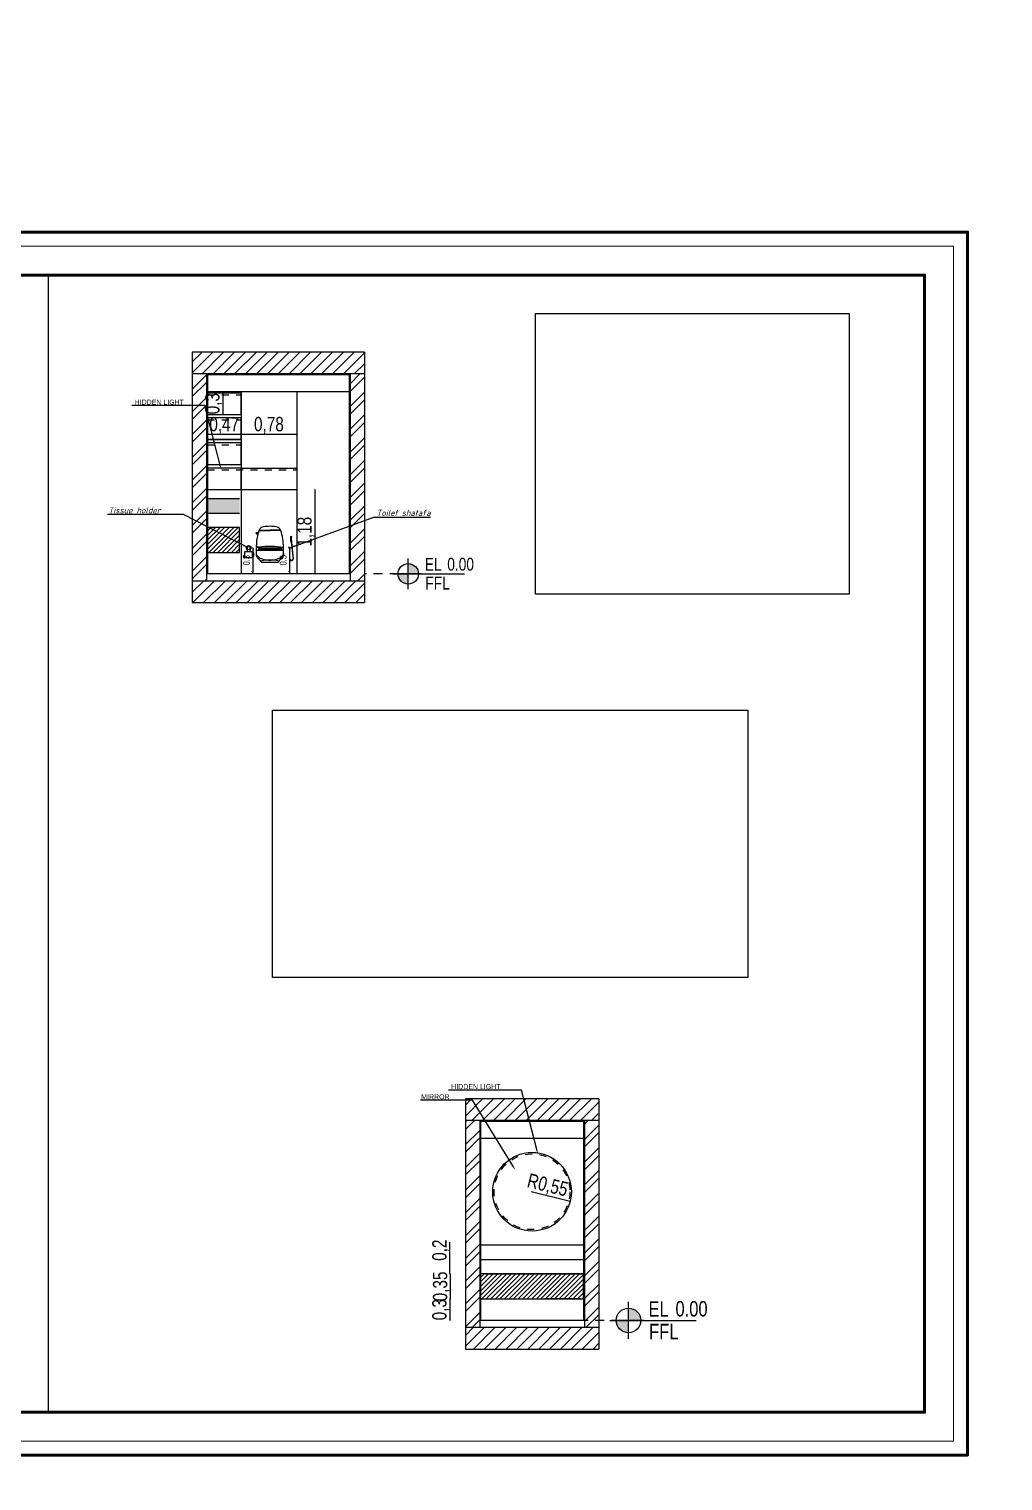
# Model space of a CAD drawing. Header units: inches. Extents: x -279 to 561, y -345 to 342.
# Drawn here: x -186 to -172.38, y -165.4 to -145.1 of the extents above; entities that cross this region are included whole.
import ezdxf
from ezdxf import colors
from ezdxf.entities.mleader import LeaderData, LeaderLine
from ezdxf.math import Vec2, Vec3

# ---------------------------------------------------------------- set-up
doc = ezdxf.new("R2010")
doc.units = ezdxf.units.IN
doc.header["$LTSCALE"] = 0.5
doc.header["$MEASUREMENT"] = 0
doc.linetypes.add('HIDDEN2', pattern=[0.1875, 0.125, -0.0625])
doc.linetypes.add('MV-X3EW$0$HIDDEN', pattern=[0.375, 0.25, -0.125])
for name, color, linetype in [('A-ANNO-LEVL-100', 7, 'Continuous'), ('CADER', 7, 'Continuous'), ('col', 36, 'Continuous'), ('detail 1', 8, 'Continuous'), ('LIGHT', 2, 'Continuous'), ('model', 250, 'Continuous'), ('MV-X3EW$0$M-HVAC-SLDF', 2, 'Continuous'), ('S-DIM', 7, 'Continuous'), ('TEXT', 3, 'Continuous'), ('WAL', 7, 'Continuous'), ('WallHatch-ALCHEMY', 7, 'Continuous'), ('WATER', 50, 'Continuous'), ('WC-DET1', 15, 'Continuous'), ('WC-OUTL', 7, 'Continuous'), ('WFRAME', 6, 'Continuous')]:
    doc.layers.add(name, color=color, linetype=linetype)
doc.layers.add('G-ANNO-HLIN', color=5, linetype='Continuous', lineweight=50)
doc.styles.add('ROM', font='AGENCYR.TTF', dxfattribs={"width": 0.8})
doc.styles.get("Standard").update_dxf_attribs({"font": 'arial.ttf'})
doc.styles.add('T25-50', font='STENCIL.shx', dxfattribs={"height": 0.125})
doc.styles.add('WMF-Arial0', font='arial.ttf', dxfattribs={"width": 0.75})
doc.styles.add('Чертежный курсив', font='isocpeui.ttf')
doc.dimstyles.new('Copy(9) of ISO-25', dxfattribs={"dimtxt": 0.2, "dimasz": 0.02, "dimexe": 0.05, "dimexo": 0.05, "dimgap": 0.02, "dimtad": 1, "dimtxsty": 'ROM', "dimblk": 'ARCHTICK', "dimcen": 0.03, "dimse1": 1, "dimse2": 1, "dimclrd": 248, "dimclrt": 248, "dimadec": 0, "dimazin": 0, "dimtfac": 1, "dimtmove": 0, "dimatfit": 3, "dimldrblk": 'DOT', "dimfxl": 1, "dimarcsym": 0})
doc.dimstyles.new('Emana', dxfattribs={"dimscale": 0, "dimtxt": 0.09375, "dimasz": 0.04, "dimexe": 0, "dimexo": 0, "dimgap": 0.04, "dimtad": 1, "dimdec": 1, "dimzin": 0, "dimdsep": 46, "dimtxsty": 'WMF-Arial0', "dimblk": 'ARCHTICK', "dimcen": 1, "dimse1": 1, "dimse2": 1, "dimclrd": 7, "dimclrt": 7, "dimadec": 0, "dimazin": 0, "dimtfac": 1, "dimtdec": 1, "dimtix": 1, "dimtmove": 2, "dimatfit": 3, "dimldrblk": 'Osama', "dimfxl": 0, "dimtolj": 1, "dimtzin": 0, "dimarcsym": 0})
doc.dimstyles.get("Standard").update_dxf_attribs({"dimtxt": 0.18, "dimasz": 0.18, "dimexe": 0.18, "dimexo": 0.0625, "dimgap": 0.09, "dimtad": 0, "dimtih": 1, "dimtoh": 1, "dimzin": 0, "dimdsep": 46, "dimtxsty": 'Standard', "dimcen": 0.09, "dimadec": 0, "dimazin": 0, "dimtfac": 1, "dimtofl": 0, "dimtmove": 0, "dimatfit": 3, "dimfxl": 1, "dimtolj": 1, "dimtzin": 0, "dimarcsym": 0})
picture_1 = doc.add_image_def('image16.jpg', size_in_pixel=(2414, 2160))
picture_2 = doc.add_image_def('image17.jpg', size_in_pixel=(3840, 2160))
pattern_1 = [(45, (-362.6117, -136.58439), (-0.159099, 0.159099), []), (45, (-362.50562, -136.58439), (-0.159099, 0.159099), [])]

# ---------------------------------------------------------------- blocks, each defined once
blk = doc.blocks.new('_ArchTick')
at = {"color": 0, "linetype": 'ByBlock', "const_width": 0.15}
blk.add_lwpolyline([(-0.5, -0.5), (0.5, 0.5)], dxfattribs=at)
blk = doc.blocks.new('*D724')
at = {"layer": 'Defpoints', "color": 0, "transparency": 16777216}
for p in [(-422.444, -165.401), (-422.447, -165.701), (-422.444, -165.701)]:
    blk.add_point(p, dxfattribs=at)
at = {"layer": 'WAL', "color": 248, "lineweight": -2, "transparency": 16777216}
blk.add_line((-422.447, -165.401), (-422.447, -165.701), dxfattribs=at)
at = {"layer": 'WAL', "color": 248, "lineweight": -2, "transparency": 16777216, "xscale": 0.02, "yscale": 0.02, "zscale": 0.02}
for p, rotation in [((-422.447, -165.401), 90), ((-422.447, -165.701), 270)]:
    blk.add_blockref('_ArchTick', p, dxfattribs=dict(at, rotation=rotation))
at = {"layer": 'WAL', "color": 248, "transparency": 16777216, "insert": (-422.574, -165.551), "char_height": 0.2, "attachment_point": 5, "rotation": 90, "style": 'ROM'}
blk.add_mtext('0,3', dxfattribs=at)
blk = doc.blocks.new('_DOT')
at = {"color": 0, "linetype": 'ByBlock'}
blk.add_line((-0.5, 0), (-1, 0), dxfattribs=at)
at = {"color": 0, "linetype": 'ByBlock', "const_width": 0.5}
blk.add_lwpolyline([(-0.25, 0, 1), (0.25, 0, 1)], format="xyb", close=True, dxfattribs=at)
blk = doc.blocks.new('*D725')
at = {"layer": 'Defpoints', "color": 0, "transparency": 16777216}
for p in [(-422.437, -165.051), (-422.299, -165.051), (-422.299, -165.401)]:
    blk.add_point(p, dxfattribs=at)
at = {"layer": 'WAL', "color": 248, "lineweight": -2, "transparency": 16777216}
blk.add_line((-422.437, -165.401), (-422.437, -165.051), dxfattribs=at)
at = {"layer": 'WAL', "color": 248, "lineweight": -2, "transparency": 16777216, "xscale": 0.02, "yscale": 0.02, "zscale": 0.02}
for p, rotation in [((-422.437, -165.051), 90), ((-422.437, -165.401), 270)]:
    blk.add_blockref('_ArchTick', p, dxfattribs=dict(at, rotation=rotation))
at = {"layer": 'WAL', "color": 248, "transparency": 16777216, "insert": (-422.564, -165.226), "char_height": 0.2, "attachment_point": 5, "rotation": 90, "style": 'ROM'}
blk.add_mtext('0,35', dxfattribs=at)
blk = doc.blocks.new('*D726')
at = {"layer": 'Defpoints', "color": 0, "transparency": 16777216}
for p in [(-422.447, -164.851), (-421.794, -164.851), (-421.794, -165.051)]:
    blk.add_point(p, dxfattribs=at)
at = {"layer": 'WAL', "color": 248, "lineweight": -2, "transparency": 16777216}
for p, q in [((-422.447, -164.851), (-422.447, -164.606)), ((-422.447, -165.051), (-422.447, -164.851))]:
    blk.add_line(p, q, dxfattribs=at)
at = {"layer": 'WAL', "color": 248, "lineweight": -2, "transparency": 16777216, "xscale": 0.02, "yscale": 0.02, "zscale": 0.02}
for p, rotation in [((-422.447, -164.851), 90), ((-422.447, -165.051), 270)]:
    blk.add_blockref('_ArchTick', p, dxfattribs=dict(at, rotation=rotation))
at = {"layer": 'WAL', "color": 248, "transparency": 16777216, "insert": (-422.574, -164.719), "char_height": 0.2, "attachment_point": 5, "rotation": 90, "style": 'ROM'}
blk.add_mtext('0,2', dxfattribs=at)
blk = doc.blocks.new('*D727')
at = {"layer": 'Defpoints', "color": 0, "transparency": 16777216}
for p in [(-421.297, -163.902), (-420.762, -164.032)]:
    blk.add_point(p, dxfattribs=at)
at = {"layer": 'WAL', "color": 248, "lineweight": -2, "transparency": 16777216}
blk.add_line((-421.307, -163.899), (-420.762, -164.032), dxfattribs=at)
at = {"layer": 'WAL', "color": 248, "lineweight": -2, "transparency": 16777216, "xscale": 0.02, "yscale": 0.02, "zscale": 0.02, "rotation": 346.3219589860902}
blk.add_blockref('_ArchTick', (-420.762, -164.032), dxfattribs=at)
at = {"layer": 'WAL', "color": 248, "transparency": 16777216, "insert": (-421.082, -163.823), "char_height": 0.2, "attachment_point": 5, "rotation": 346.322, "style": 'ROM'}
blk.add_mtext('R0,55', dxfattribs=at)
blk = doc.blocks.new('*U473')
h = blk.add_hatch(color=256)
h.dxf.hatch_style = 1
h.paths.add_polyline_path([(0, 50), (0, 0), (50, 0, 0.414214)])
h.paths.add_polyline_path([(0, 0), (-50, 0, 0.414214), (0, -50)])
for p, q in [((0, -75), (0, 75)), ((-75, 0), (63.1, 0)), ((63.1, 0), (-50, 0)), ((0, 0), (274.6, 0))]:
    blk.add_line(p, q)
blk.add_circle((0, 0), 50)
at = {"style": 'T25-50', "width": 0.8}
for s, p in [('EL', (81.1, 15.3)), ('FFL', (83.5, -76.3))]:
    blk.add_text(s, height=62.5, dxfattribs=at).set_placement(p)
blk.add_attdef('LEVEL', (190.3, 15.9), '', height=62.5, dxfattribs=at)
blk = doc.blocks.new('*D729')
at = {"layer": 'Defpoints', "color": 0, "transparency": 16777216}
for p in [(-415.398, -163.679), (-415.398, -163.753), (-414.928, -163.679)]:
    blk.add_point(p, dxfattribs=at)
at = {"layer": 'WAL', "color": 248, "lineweight": -2, "transparency": 16777216}
blk.add_line((-414.928, -163.753), (-415.398, -163.753), dxfattribs=at)
at = {"layer": 'WAL', "color": 248, "lineweight": -2, "transparency": 16777216, "xscale": 0.02, "yscale": 0.02, "zscale": 0.02, "rotation": 180}
blk.add_blockref('_ArchTick', (-415.398, -163.753), dxfattribs=at)
at = {"layer": 'WAL', "color": 248, "lineweight": -2, "transparency": 16777216, "xscale": 0.02, "yscale": 0.02, "zscale": 0.02}
blk.add_blockref('_ArchTick', (-414.928, -163.753), dxfattribs=at)
at = {"layer": 'WAL', "color": 248, "transparency": 16777216, "insert": (-415.163, -163.626), "char_height": 0.2, "attachment_point": 5, "style": 'ROM'}
blk.add_mtext('0,47', dxfattribs=at)
blk = doc.blocks.new('*D730')
at = {"layer": 'Defpoints', "color": 0, "transparency": 16777216}
for p in [(-415.119, -163.171), (-415.184, -163.471), (-415.119, -163.471)]:
    blk.add_point(p, dxfattribs=at)
at = {"layer": 'WAL', "color": 248, "lineweight": -2, "transparency": 16777216}
blk.add_line((-415.184, -163.171), (-415.184, -163.471), dxfattribs=at)
at = {"layer": 'WAL', "color": 248, "lineweight": -2, "transparency": 16777216, "xscale": 0.02, "yscale": 0.02, "zscale": 0.02}
for p, rotation in [((-415.184, -163.171), 90), ((-415.184, -163.471), 270)]:
    blk.add_blockref('_ArchTick', p, dxfattribs=dict(at, rotation=rotation))
at = {"layer": 'WAL', "color": 248, "transparency": 16777216, "insert": (-415.311, -163.321), "char_height": 0.2, "attachment_point": 5, "rotation": 90, "style": 'ROM'}
blk.add_mtext('0,3', dxfattribs=at)
blk = doc.blocks.new('969669699696')
at = {"color": 7, "linetype": 'Continuous', "lineweight": -3}
for p, q in [((-1445450, 40030), (-1445450, 40096)), ((-1445450, 40046), (-1445450, 40030)), ((-1445450, 40030), (-1445450, 40020)), ((-1445450, 40030), (-1445440, 40030)), ((-1445450, 40020), (-1445440, 40020)), ((-1445446, 40020), (-1445420, 39787)), ((-1445444, 40020), (-1445418, 39787)), ((-1445440, 40030), (-1445440, 40096)), ((-1445440, 40046), (-1445440, 40030)), ((-1445440, 40030), (-1445440, 40020)), ((-1445471, 39928), (-1445471, 39787)), ((-1445469, 39928), (-1445469, 39787))]:
    blk.add_line(p, q, dxfattribs=at)
for centre, radius in [((-1445445, 40096), 5), ((-1445470, 39938), 9.31), ((-1445470, 39938), 3.8)]:
    blk.add_circle(centre, radius, dxfattribs=at)
for centre, radius, start, end in [((-1445445, 40038), 9.31, 122.4967, 237.5033), ((-1445445, 40038), 9.31, 122.4967, 237.5033), ((-1445445, 40038), 9.31, 302.4967, 57.5033), ((-1445445, 40038), 9.31, 302.4967, 57.5033), ((-1445445, 39787), 26.5, 180, 0), ((-1445445, 39787), 24.5, 180, 0)]:
    blk.add_arc(centre, radius, start, end, dxfattribs=at)
blk = doc.blocks.new('*D732')
at = {"color": 7, "lineweight": -2, "transparency": 16777216}
blk.add_line((-414.251, -165.338), (-414.251, -165.681), dxfattribs=at)
at = {"layer": 'Defpoints', "color": 0, "linetype": 'Continuous', "transparency": 16777216}
for p in [(-414.251, -165.338), (-414.251, -165.681), (-414.158, -165.681)]:
    blk.add_point(p, dxfattribs=at)
at = {"color": 7, "linetype": 'Continuous', "lineweight": -2, "transparency": 16777216, "xscale": 0.04, "yscale": 0.04, "zscale": 0.04}
for p, rotation in [((-414.251, -165.338), 90), ((-414.251, -165.681), 270)]:
    blk.add_blockref('_ArchTick', p, dxfattribs=dict(at, rotation=rotation))
at = {"color": 7, "linetype": 'Continuous', "lineweight": -3, "transparency": 16777216, "insert": (-414.339, -165.51), "char_height": 0.0938, "attachment_point": 5, "rotation": 90, "style": 'WMF-Arial0'}
blk.add_mtext('\\A1;0.3', dxfattribs=at)
blk = doc.blocks.new('Osama')
at = {"color": 1}
for p, q in [((0, 25.09), (0, 7.46)), ((0, -7.46), (0, -25.09))]:
    blk.add_line(p, q, dxfattribs=at)
at = {"color": 3}
for p, q in [((-7.46, 0), (-13.43, 0)), ((13.43, 0), (7.46, 0))]:
    blk.add_line(p, q, dxfattribs=at)
at = {"color": 3, "const_width": 4.44}
blk.add_lwpolyline([(-2.22, 0, 1), (2.22, 0, 1)], format="xyb", close=True, dxfattribs=at)
at = {"color": 8}
blk.add_circle((0, 0), 7.46, dxfattribs=at)
blk = doc.blocks.new('858585858585858585858585')
at = {"layer": 'detail 1', "color": 7}
for points in [[(-148.714, -4382.505), (-148.714, -4382.511, 0.414214)], [(-148.714, -4382.571), (-148.714, -4382.577, 0.414214)], [(-148.642, -4382.498), (-148.686, -4382.498, 0.414214)], [(-148.609, -4382.577), (-148.609, -4382.571, 0.414214)]]:
    blk.add_lwpolyline(points, format="xyb", dxfattribs=at)
blk.add_circle((-148.664, -4382.449), 0.0226, dxfattribs=at)
for centre, radius, start, end in [((-148.664, -4382.449), 0.0295, 308.7008, 231.2992), ((-148.936, -4382.456), 0.253, 355.7289, 358.7196), ((-148.392, -4382.456), 0.253, 181.2804, 184.2711)]:
    blk.add_arc(centre, radius, start, end, dxfattribs=at)
at = {"layer": 'model', "color": 7}
for p, q in [((-148.73, -4382.516), (-148.73, -4382.566)), ((-148.724, -4382.566), (-148.724, -4382.516)), ((-148.72, -4382.505), (-148.714, -4382.505)), ((-148.72, -4382.511), (-148.714, -4382.511)), ((-148.714, -4382.571), (-148.72, -4382.571)), ((-148.72, -4382.577), (-148.714, -4382.577)), ((-148.609, -4382.571), (-148.604, -4382.571)), ((-148.603, -4382.577), (-148.609, -4382.577)), ((-148.599, -4382.566), (-148.599, -4382.56)), ((-148.593, -4382.566), (-148.593, -4382.56))]:
    blk.add_line(p, q, dxfattribs=at)
for points in [[(-148.686, -4382.498), (-148.709, -4382.498, 0.414214), (-148.714, -4382.503), (-148.714, -4382.505, 0.414214)], [(-148.714, -4382.511), (-148.714, -4382.571, 0.414214)], [(-148.714, -4382.577), (-148.714, -4382.582, 0.414214), (-148.709, -4382.586)], [(-148.709, -4382.586), (-148.614, -4382.586, 0.414214), (-148.609, -4382.582), (-148.609, -4382.577, 0.414214)], [(-148.609, -4382.571), (-148.609, -4382.503, 0.414214), (-148.614, -4382.498), (-148.642, -4382.498, 0.414214)]]:
    blk.add_lwpolyline(points, format="xyb", dxfattribs=at)
for centre, radius, start, end in [((-148.664, -4382.449), 0.0325, 305.9598, 234.0402), ((-148.72, -4382.516), 0.0104, 90, 180), ((-148.72, -4382.566), 0.0104, 180, 270), ((-148.72, -4382.516), 0.00438, 90, 180), ((-148.72, -4382.566), 0.00438, 180, 270), ((-148.936, -4382.456), 0.253, 350.4603, 355.7289), ((-148.392, -4382.456), 0.253, 184.2711, 189.5397), ((-148.604, -4382.566), 0.00438, 270, 0), ((-148.604, -4382.566), 0.0104, 270, 0), ((-148.596, -4382.56), 0.00303, 0, 180)]:
    blk.add_arc(centre, radius, start, end, dxfattribs=at)
blk = doc.blocks.new('*D731')
at = {"color": 7, "lineweight": -2, "transparency": 16777216}
blk.add_line((-414.765, -165.338), (-414.765, -165.681), dxfattribs=at)
at = {"layer": 'Defpoints', "color": 0, "linetype": 'Continuous', "transparency": 16777216}
for p in [(-414.765, -165.338), (-414.765, -165.681), (-414.765, -165.681)]:
    blk.add_point(p, dxfattribs=at)
at = {"color": 7, "linetype": 'Continuous', "lineweight": -2, "transparency": 16777216, "xscale": 0.04, "yscale": 0.04, "zscale": 0.04}
for p, rotation in [((-414.765, -165.338), 90), ((-414.765, -165.681), 270)]:
    blk.add_blockref('_ArchTick', p, dxfattribs=dict(at, rotation=rotation))
at = {"color": 7, "linetype": 'Continuous', "lineweight": -3, "transparency": 16777216, "insert": (-414.853, -165.51), "char_height": 0.0938, "attachment_point": 5, "rotation": 90, "style": 'WMF-Arial0'}
blk.add_mtext('\\A1;0.3', dxfattribs=at)
blk = doc.blocks.new('efrfr')
blk.add_line((-302.931, -193.23), (-302.692, -193.23))
at = {"layer": 'WC-DET1', "color": 7}
for p, q in [((-302.985, -192.83), (-302.975, -192.825)), ((-302.953, -192.782), (-302.812, -192.782)), ((-302.67, -192.782), (-302.812, -192.782)), ((-302.967, -193.038), (-302.977, -193.055)), ((-302.977, -193.055), (-302.646, -193.055)), ((-302.959, -193.019), (-302.975, -193.019)), ((-302.965, -193.024), (-302.975, -193.024)), ((-302.968, -193.027), (-302.963, -193.023)), ((-302.664, -193.019), (-302.648, -193.019)), ((-302.655, -193.027), (-302.66, -193.023)), ((-302.658, -193.024), (-302.648, -193.024)), ((-302.656, -193.038), (-302.646, -193.055))]:
    blk.add_line(p, q, dxfattribs=at)
at = {"layer": 'WC-DET1', "color": 8}
for p, q in [((-302.956, -192.786), (-302.812, -192.786)), ((-302.667, -192.786), (-302.812, -192.786)), ((-302.972, -193.019), (-302.972, -193.024)), ((-302.97, -193.019), (-302.97, -193.024)), ((-302.95, -193.055), (-302.95, -193.06)), ((-302.924, -193.031), (-302.924, -193.033)), ((-302.91, -193.032), (-302.91, -193.033)), ((-302.91, -193.055), (-302.91, -193.06)), ((-302.886, -193.033), (-302.886, -193.041)), ((-302.737, -193.033), (-302.737, -193.041)), ((-302.713, -193.032), (-302.713, -193.033)), ((-302.713, -193.055), (-302.713, -193.06)), ((-302.699, -193.031), (-302.699, -193.033)), ((-302.673, -193.055), (-302.673, -193.06)), ((-302.653, -193.019), (-302.653, -193.024)), ((-302.651, -193.019), (-302.651, -193.024)), ((-303.004, -193.06), (-302.619, -193.06))]:
    blk.add_line(p, q, dxfattribs=at)
at = {"layer": 'WC-DET1', "color": 7}
for points in [[(-303.004, -193.105, 0.17769), (-302.993, -193.136, 0.103637), (-302.948, -193.171, 0.063763), (-302.89, -193.191, 0.049941), (-302.812, -193.199, 0.049941)], [(-302.812, -193.199, 0.049941), (-302.733, -193.191, 0.063763), (-302.675, -193.171, 0.103637), (-302.63, -193.136, 0.17769), (-302.619, -193.105, 0.17769)]]:
    blk.add_lwpolyline(points, format="xyb", dxfattribs=at)
for centre, radius, start, end in [((-302.298, -193.017), 0.704, 163.2461, 165.3546), ((-302.812, -191.361), 1.674, 264.6345, 275.3655), ((-302.965, -193.039), 0.00269, 84.7536, 152.2445), ((-302.812, -191.369), 1.674, 264.7536, 275.2464), ((-302.951, -193.035), 0.0179, 96.3894, 135), ((-302.812, -194.279), 1.27, 83.6106, 96.3894), ((-302.672, -193.035), 0.0179, 45, 83.6106), ((-302.658, -193.039), 0.00269, 27.7555, 95.2464)]:
    blk.add_arc(centre, radius, start, end, dxfattribs=at)
at = {"layer": 'WC-DET1', "color": 8}
for centre, radius, start, end in [((-302.812, -192.043), 0.987, 261.4414, 278.5586), ((-302.917, -193.033), 0.00673, 180, 0), ((-302.706, -193.033), 0.00673, 180, 0), ((-302.812, -193.752), 0.553, 76.8794, 103.1206)]:
    blk.add_arc(centre, radius, start, end, dxfattribs=at)
at = {"layer": 'WC-OUTL'}
for p, q in [((-302.998, -192.814), (-302.972, -192.814)), ((-302.998, -192.83), (-302.985, -192.83)), ((-302.985, -192.83), (-302.985, -192.837)), ((-302.984, -192.839), (-302.979, -192.839)), ((-302.961, -192.786), (-302.956, -192.786)), ((-302.958, -192.782), (-302.953, -192.782)), ((-302.955, -192.783), (-302.955, -192.784)), ((-302.665, -192.782), (-302.67, -192.782)), ((-302.668, -192.783), (-302.668, -192.784)), ((-302.662, -192.786), (-302.667, -192.786)), ((-302.975, -193.019), (-302.998, -193.019)), ((-302.975, -193.024), (-302.995, -193.024)), ((-302.975, -193.019), (-302.975, -193.024)), ((-302.648, -193.019), (-302.625, -193.019)), ((-302.648, -193.019), (-302.648, -193.024)), ((-302.648, -193.024), (-302.628, -193.024))]:
    blk.add_line(p, q, dxfattribs=at)
for points in [[(-303.003, -193.031, 0.015522), (-303.004, -193.105)], [(-302.619, -193.105, 0.015522), (-302.62, -193.031, 0.05503)], [(-303.004, -193.105, 0.132298), (-302.991, -193.155, 0.106676), (-302.948, -193.202, 0.003102), (-302.946, -193.203)], [(-302.619, -193.105, -0.132298), (-302.632, -193.155, -0.106676), (-302.675, -193.202, -0.003102), (-302.677, -193.203)]]:
    blk.add_lwpolyline(points, format="xyb", dxfattribs=at)
for centre, radius, start, end in [((-302.998, -192.822), 0.00798, 90, 270), ((-302.298, -193.017), 0.704, 165.3546, 179.9039), ((-302.984, -192.837), 0.00179, 180, 270), ((-302.298, -193.017), 0.704, 160.9632, 163.2461), ((-302.961, -192.788), 0.00179, 90, 160.9632), ((-302.89, -192.809), 0.0763, 97.0231, 157.0495), ((-302.958, -192.78), 0.00179, 157.0495, 270), ((-302.956, -192.784), 0.00179, 270, 0), ((-302.953, -192.783), 0.00179, 90, 180), ((-302.812, -193.445), 0.718, 90, 97.0231), ((-302.812, -193.445), 0.718, 82.9769, 90), ((-302.733, -192.809), 0.0763, 22.9505, 82.9769), ((-302.67, -192.783), 0.00179, 0, 90), ((-302.667, -192.784), 0.00179, 180, 270), ((-302.665, -192.78), 0.00179, 270, 22.9505), ((-302.662, -192.788), 0.00179, 19.0368, 90), ((-303.325, -193.017), 0.704, 0.0961, 19.0368), ((-302.995, -193.031), 0.00718, 90, 176.7795), ((-302.998, -193.016), 0.00359, 179.9039, 270), ((-302.628, -193.031), 0.00718, 3.2205, 90), ((-302.625, -193.016), 0.00359, 270, 0.0961), ((-302.975, -193.237), 0.0449, 10.1527, 49.8601), ((-302.648, -193.237), 0.0449, 130.1399, 169.8473)]:
    blk.add_arc(centre, radius, start, end, dxfattribs=at)
blk = doc.blocks.new('*D733')
at = {"layer": 'Defpoints', "color": 0, "transparency": 16777216}
for p in [(-414.928, -163.713), (-414.928, -163.752), (-414.149, -163.785)]:
    blk.add_point(p, dxfattribs=at)
at = {"layer": 'WAL', "color": 248, "lineweight": -2, "transparency": 16777216}
blk.add_line((-414.149, -163.752), (-414.928, -163.752), dxfattribs=at)
at = {"layer": 'WAL', "color": 248, "lineweight": -2, "transparency": 16777216, "xscale": 0.02, "yscale": 0.02, "zscale": 0.02, "rotation": 180}
blk.add_blockref('_ArchTick', (-414.928, -163.752), dxfattribs=at)
at = {"layer": 'WAL', "color": 248, "lineweight": -2, "transparency": 16777216, "xscale": 0.02, "yscale": 0.02, "zscale": 0.02}
blk.add_blockref('_ArchTick', (-414.149, -163.752), dxfattribs=at)
at = {"layer": 'WAL', "color": 248, "transparency": 16777216, "insert": (-414.539, -163.625), "char_height": 0.2, "attachment_point": 5, "style": 'ROM'}
blk.add_mtext('0,78', dxfattribs=at)
blk = doc.blocks.new('*D734')
at = {"layer": 'Defpoints', "color": 0, "transparency": 16777216}
for p in [(-414.285, -164.521), (-414.285, -165.701), (-413.897, -165.701)]:
    blk.add_point(p, dxfattribs=at)
at = {"layer": 'WAL', "color": 248, "lineweight": -2, "transparency": 16777216}
blk.add_line((-413.897, -164.521), (-413.897, -165.701), dxfattribs=at)
at = {"layer": 'WAL', "color": 248, "lineweight": -2, "transparency": 16777216, "xscale": 0.02, "yscale": 0.02, "zscale": 0.02}
for p, rotation in [((-413.897, -164.521), 90), ((-413.897, -165.701), 270)]:
    blk.add_blockref('_ArchTick', p, dxfattribs=dict(at, rotation=rotation))
at = {"layer": 'WAL', "color": 248, "transparency": 16777216, "insert": (-414.024, -165.111), "char_height": 0.2, "attachment_point": 5, "rotation": 90, "style": 'ROM'}
blk.add_mtext('1,18', dxfattribs=at)
blk = doc.blocks.new('*D1071')
at = {"color": 0, "linetype": 'ByBlock', "lineweight": -2, "transparency": 16777216}
for p, q in [((558.652, 342.279), (558.652, 342.473)), ((560.652, 342.279), (560.652, 342.473)), ((558.832, 342.293), (559.172, 342.293)), ((560.472, 342.293), (560.132, 342.293))]:
    blk.add_line(p, q, dxfattribs=at)
at = {"color": 0, "linetype": 'ByBlock', "transparency": 16777216}
for points in [[(558.832, 342.323), (558.832, 342.263), (558.652, 342.293)], [(560.472, 342.323), (560.472, 342.263), (560.652, 342.293)]]:
    blk.add_solid(points, dxfattribs=at)
at = {"layer": 'Defpoints', "color": 0, "linetype": 'ByBlock', "transparency": 16777216}
for p in [(560.652, 342.293), (558.652, 342.216), (560.652, 342.216)]:
    blk.add_point(p, dxfattribs=at)
at = {"layer": 'Defpoints', "color": 0, "ltscale": 0.5, "transparency": 16777216}
for p in [(-209.5, -305.36), (-209.5, -305.81), (-209.5, -305.81)]:
    blk.add_point(p, dxfattribs=at)
at = {"layer": 'S-DIM', "color": 0, "lineweight": -2, "ltscale": 0.5, "transparency": 16777216}
for p, q in [((-209.5, -305.18), (-209.5, -305)), ((-209.563, -305.36), (-209.68, -305.36)), ((-209.563, -305.81), (-209.68, -305.81)), ((-209.5, -305.99), (-209.5, -306.17))]:
    blk.add_line(p, q, dxfattribs=at)
at = {"layer": 'S-DIM', "color": 0, "ltscale": 0.5, "transparency": 16777216}
for points in [[(-209.53, -305.18), (-209.47, -305.18), (-209.5, -305.36)], [(-209.53, -305.99), (-209.47, -305.99), (-209.5, -305.81)]]:
    blk.add_solid(points, dxfattribs=at)
at = {"color": 0, "linetype": 'ByBlock', "transparency": 16777216, "insert": (559.652, 342.293), "char_height": 0.18, "attachment_point": 5}
blk.add_mtext('\\A1;2.0000', dxfattribs=at)
at = {"layer": 'S-DIM', "color": 0, "ltscale": 0.5, "transparency": 16777216, "insert": (-209.5, -305.585), "char_height": 0.18, "attachment_point": 5}
blk.add_mtext('\\A1;0.45', dxfattribs=at)
blk = doc.blocks.new('ertt')
at = {"linetype": 'Continuous', "lineweight": -3}
h = blk.add_hatch(dxfattribs=at)
h.set_pattern_fill('ANSI31', scale=0.86)
h.set_pattern_definition([(45, (-510.13824, -1.46557), (-0.07601398, 0.07601398), [])])
h.paths.add_polyline_path([(-420.364, -162.6), (-422.229, -162.609), (-422.229, -162.909), (-420.528, -162.9), (-415.913, -162.9), (-420.364, -162.9)])
h = blk.add_hatch(dxfattribs=at)
h.set_pattern_fill('ANSI32', scale=0.6)
h.set_pattern_definition(pattern_1)
h.paths.add_polyline_path([(-422.229, -165.801), (-422.029, -165.801), (-422.029, -162.901), (-422.229, -162.901)])
h = blk.add_hatch(dxfattribs=at)
h.set_pattern_fill('ANSI32', scale=0.6)
h.set_pattern_definition(pattern_1)
h.paths.add_polyline_path([(-420.364, -165.801), (-420.564, -165.801), (-420.564, -162.901), (-420.364, -162.901)])
h = blk.add_hatch(dxfattribs=at)
h.set_pattern_fill('ANSI31', scale=0.86)
h.set_pattern_definition([(45, (-321.41148, -136.58439), (-0.07601398, 0.07601398), [])])
h.paths.add_polyline_path([(-415.776, -165.801), (-422.229, -165.801), (-422.229, -166.101), (-420.364, -166.101), (-420.364, -165.801)])
at = {"layer": 'WATER'}
h = blk.add_hatch(dxfattribs=at)
h.set_pattern_fill('ANSI31', color=32, scale=0.36)
h.set_pattern_definition([(45, (24.890906, -14.109306), (-0.031819805, 0.031819805), [])])
h.paths.add_polyline_path([(-421.956, -165.051), (-422.016, -165.051), (-422.016, -165.401), (-420.577, -165.401), (-420.577, -165.051)])
for p, q in [((-422.229, -162.601), (-422.229, -166.101)), ((-422.229, -162.601), (-422.229, -166.101)), ((-420.364, -162.601), (-422.229, -162.601)), ((-420.364, -162.601), (-420.364, -166.101)), ((-420.364, -162.601), (-420.364, -166.101)), ((-422.229, -162.901), (-420.364, -162.901)), ((-422.029, -162.901), (-422.029, -165.801)), ((-422.029, -162.919), (-422.029, -165.801)), ((-422.016, -162.919), (-422.016, -165.701)), ((-420.577, -162.919), (-420.577, -165.701)), ((-420.564, -162.901), (-420.564, -165.801)), ((-420.564, -162.919), (-420.564, -165.801)), ((-422.029, -163.152), (-420.564, -163.152)), ((-420.577, -164.651), (-422.016, -164.651)), ((-422.016, -165.051), (-422.016, -164.851)), ((-422.016, -164.851), (-420.577, -164.851)), ((-421.956, -165.051), (-420.577, -165.051)), ((-420.619, -165.401), (-421.117, -165.401)), ((-422.229, -166.101), (-420.364, -166.101))]:
    blk.add_line(p, q)
at = {"color": 7}
for p, q in [((-420.564, -162.919), (-422.029, -162.919)), ((-420.564, -165.701), (-422.029, -165.701))]:
    blk.add_line(p, q, dxfattribs=at)
at = {"color": 7, "linetype": 'Continuous'}
for points in [[(-420.364, -165.801), (-422.229, -165.801)], [(-422.229, -166.101), (-420.564, -166.101)]]:
    blk.add_lwpolyline(points, dxfattribs=at)
blk.add_circle((-421.297, -163.902), 0.55)
at = {"layer": 'LIGHT', "color": 1, "linetype": 'HIDDEN2'}
blk.add_circle((-421.297, -163.902), 0.53, dxfattribs=at)
at = {"layer": 'WATER', "color": 32, "true_color": 0xcd6928}
blk.add_lwpolyline([(-420.577, -165.051), (-422.016, -165.051), (-422.016, -165.401), (-420.577, -165.401)], close=True, dxfattribs=at)
at = {"layer": 'WAL'}
dim = blk.add_radius_dim(center=(-421.297, -163.902), mpoint=(-420.762, -164.032), dimstyle='Copy(9) of ISO-25', dxfattribs=at)
dim.commit()
dim.dimension.update_dxf_attribs({"geometry": '*D727', "text_midpoint": (-421.112, -163.947), "dimtype": 132})
for base, p1, p2, picture, middle in [((-422.447, -164.851), (-421.794, -165.051), (-421.794, -164.851), '*D726', (-422.574, -164.719)), ((-422.437, -165.051), (-422.299, -165.401), (-422.299, -165.051), '*D725', (-422.564, -165.226)), ((-422.447, -165.701), (-422.444, -165.401), (-422.444, -165.701), '*D724', (-422.574, -165.551))]:
    dim = blk.add_linear_dim(base=base, p1=p1, p2=p2, angle=90, dimstyle='Copy(9) of ISO-25', dxfattribs=at)
    dim.commit()
    dim.dimension.update_dxf_attribs({"geometry": picture, "text_midpoint": middle})
at = {"layer": 'TEXT', "color": 7, "lineweight": 15, "ltscale": 8e-05}
ml = blk.add_multileader_mtext('Standard', dxfattribs=at)
ml.set_content('{\\W0.8;HIDDEN LIGHT}', color=7)
ml.set_leader_properties()
ml.build(insert=Vec2(0, 0))
ml.multileader.update_dxf_attribs({"text_right_attachment_type": 6, "dogleg_length": 0.2, "arrow_head_size": 0.05})
ctx = ml.context
ctx.base_point, ctx.char_height, ctx.arrow_head_size, ctx.landing_gap_size, ctx.plane_origin = Vec3(-422.445, -162.433), 0.07, 0.05, 0.09, Vec3(-424.218, -163.748)
ctx.right_attachment, ctx.text_align_type = 6, 1
notes = []
notes.append((ctx, [(0, (1, 1, 0), (-421.445, -162.481), (-1, 0), 0.276, [(0, [(-421.213, -163.379)], 0, [])])]))
ctx.mtext.insert, ctx.mtext.alignment, ctx.mtext.flow_direction = Vec3(-422.082, -162.397), 2, 5
ml = blk.add_multileader_mtext('Standard', dxfattribs=at)
ml.set_content('{\\W0.8;MIRROR}', color=7)
ml.set_leader_properties()
ml.build(insert=Vec2(0, 0))
ml.multileader.update_dxf_attribs({"text_right_attachment_type": 6, "dogleg_length": 0.2, "arrow_head_size": 0.05})
ctx = ml.context
ctx.base_point, ctx.char_height, ctx.arrow_head_size, ctx.landing_gap_size, ctx.plane_origin = Vec3(-422.894, -162.574), 0.07, 0.05, 0.09, Vec3(-423.869, -162.004)
ctx.right_attachment, ctx.text_align_type = 6, 1
notes.append((ctx, [(0, (1, 1, 0), (-422.127, -162.623), (-1, 0), 0.276, [(0, [(-421.531, -163.597)], 0, [])])]))
ctx.mtext.insert, ctx.mtext.alignment, ctx.mtext.flow_direction = Vec3(-422.648, -162.539), 2, 5
for ctx, leaders in notes:
    for number, flags, end, landing, length, lines in leaders:
        leader = LeaderData()
        leader.index, (leader.has_last_leader_line, leader.has_dogleg_vector, leader.attachment_direction) = number, flags
        leader.last_leader_point, leader.dogleg_vector, leader.dogleg_length = Vec3(end), Vec3(landing), length
        for number, points, colour, breaks in lines:
            line = LeaderLine()
            line.index, line.vertices, line.color, line.breaks = number, Vec3.list(points), colors.encode_raw_color(colour), breaks
            leader.lines.append(line)
        ctx.leaders.append(leader)
blk = doc.blocks.new('4ff')
at = {"linetype": 'Continuous', "lineweight": -3}
h = blk.add_hatch(dxfattribs=at)
h.set_pattern_fill('ANSI31', scale=0.86)
h.set_pattern_definition([(45, (-503.5206, -1.46557), (-0.07601398, 0.07601398), [])])
h.paths.add_polyline_path([(-413.204, -162.6), (-415.611, -162.609), (-415.611, -162.909), (-413.91, -162.9), (-409.296, -162.9), (-413.204, -162.9)])
h = blk.add_hatch(dxfattribs=at)
h.set_pattern_fill('ANSI32', scale=0.6)
h.set_pattern_definition([(45, (-355.99405, -136.58439), (-0.159099, 0.159099), []), (45, (-355.88798, -136.58439), (-0.159099, 0.159099), [])])
h.paths.add_polyline_path([(-415.611, -165.801), (-415.411, -165.801), (-415.411, -162.901), (-415.611, -162.901)])
h = blk.add_hatch(dxfattribs=at)
h.set_pattern_fill('ANSI32', scale=0.6)
h.set_pattern_definition([(45, (-355.45203, -136.58439), (-0.159099, 0.159099), []), (45, (-355.34596, -136.58439), (-0.159099, 0.159099), [])])
h.paths.add_polyline_path([(-413.204, -165.801), (-413.404, -165.801), (-413.404, -162.901), (-413.204, -162.901)])
h = blk.add_hatch(dxfattribs=at)
h.set_pattern_fill('ANSI31', scale=0.86)
h.set_pattern_definition([(45, (-314.79385, -136.58439), (-0.07601398, 0.07601398), [])])
h.paths.add_polyline_path([(-409.158, -165.801), (-415.611, -165.801), (-415.611, -166.101), (-413.204, -166.101), (-413.204, -165.801)])
at = {"layer": 'WallHatch-ALCHEMY', "transparency": 33554687}
h = blk.add_hatch(color=7, dxfattribs=at)
h.dxf.hatch_style = 1
h.paths.add_polyline_path([(-414.948, -164.651), (-415.398, -164.651), (-415.398, -164.851), (-414.948, -164.851)])
at = {"layer": 'WATER'}
h = blk.add_hatch(dxfattribs=at)
h.set_pattern_fill('ANSI31', color=32, scale=0.36)
h.set_pattern_definition([(45, (31.508544, -14.109306), (-0.031819805, 0.031819805), [])])
h.paths.add_polyline_path([(-414.948, -165.051), (-415.339, -165.051), (-415.398, -165.051), (-415.398, -165.401), (-414.948, -165.401)])
for p, q in [((-415.611, -162.601), (-415.611, -166.101)), ((-415.611, -162.601), (-415.611, -166.101)), ((-413.746, -162.601), (-415.611, -162.601)), ((-413.204, -162.601), (-415.069, -162.601)), ((-413.204, -162.601), (-413.204, -166.101)), ((-413.204, -162.601), (-413.204, -166.101)), ((-415.611, -162.901), (-413.746, -162.901)), ((-415.411, -162.901), (-415.411, -165.801)), ((-415.411, -162.919), (-415.411, -165.801)), ((-415.398, -162.919), (-415.398, -165.701)), ((-415.069, -162.901), (-413.204, -162.901)), ((-413.417, -162.919), (-413.418, -165.701)), ((-413.404, -162.901), (-413.404, -165.801)), ((-413.404, -162.919), (-413.404, -165.801)), ((-415.398, -163.152), (-413.404, -163.152)), ((-415.398, -163.171), (-414.948, -163.171)), ((-414.928, -163.152), (-414.928, -165.701)), ((-414.928, -164.221), (-414.149, -164.221)), ((-414.928, -164.521), (-414.149, -164.521)), ((-414.948, -164.651), (-415.398, -164.651)), ((-415.398, -164.851), (-414.948, -164.851)), ((-415.611, -166.101), (-413.746, -166.101)), ((-415.069, -166.101), (-413.204, -166.101))]:
    blk.add_line(p, q)
at = {"color": 7}
for p, q in [((-413.946, -162.919), (-415.411, -162.919)), ((-413.404, -162.919), (-414.869, -162.919)), ((-413.946, -165.701), (-415.411, -165.701)), ((-413.404, -165.701), (-414.869, -165.701))]:
    blk.add_line(p, q, dxfattribs=at)
at = {"color": 7, "linetype": 'Continuous'}
for points in [[(-413.746, -165.801), (-415.611, -165.801)], [(-413.204, -165.801), (-415.069, -165.801)], [(-415.611, -166.101), (-413.946, -166.101)], [(-415.069, -166.101), (-413.404, -166.101)]]:
    blk.add_lwpolyline(points, dxfattribs=at)
at = {"layer": 'LIGHT', "color": 1, "linetype": 'HIDDEN2'}
for points in [[(-415.398, -163.198), (-414.928, -163.198)], [(-415.398, -163.548), (-414.928, -163.548)], [(-415.398, -163.896), (-414.928, -163.896)], [(-415.398, -164.246), (-414.149, -164.246)]]:
    blk.add_lwpolyline(points, dxfattribs=at)
at = {"layer": 'MV-X3EW$0$M-HVAC-SLDF', "color": 7, "linetype": 'MV-X3EW$0$HIDDEN'}
blk.add_line((-412.5, -165.701), (-413.204, -165.701), dxfattribs=at)
at = {"layer": 'WATER', "color": 7}
for p, q in [((-414.928, -163.171), (-415.398, -163.171)), ((-414.928, -163.521), (-415.398, -163.521)), ((-414.928, -163.821), (-415.395, -163.821)), ((-414.928, -163.871), (-415.398, -163.871))]:
    blk.add_line(p, q, dxfattribs=at)
for points in [[(-414.928, -163.171), (-415.398, -163.171), (-415.398, -163.471), (-414.928, -163.471)], [(-414.928, -163.521), (-415.398, -163.521), (-415.398, -163.821), (-414.928, -163.821)], [(-414.928, -163.871), (-415.398, -163.871), (-415.398, -164.171), (-414.928, -164.171)], [(-414.928, -163.871), (-415.398, -163.871), (-415.398, -164.171), (-414.928, -164.171)], [(-414.928, -164.221), (-415.398, -164.221), (-415.398, -164.521), (-414.928, -164.521)]]:
    blk.add_lwpolyline(points, close=True, dxfattribs=at)
at = {"layer": 'WATER', "color": 32, "true_color": 0xcd6928}
blk.add_lwpolyline([(-414.948, -165.051), (-415.398, -165.051), (-415.398, -165.401), (-414.948, -165.401)], close=True, dxfattribs=at)
at = {"color": 7, "xscale": 0.000999999999768, "yscale": 0.000999999999768, "zscale": 0.000999999999768}
blk.add_blockref('969669699696', (1031.219, -205.276), dxfattribs=at)
at = {"layer": 'A-ANNO-LEVL-100', "color": 7, "xscale": 0.002869115383497128, "yscale": 0.002869115383497128, "zscale": 0.002869115383497128}
blk.add_blockref('*U473', (-412.591, -165.701), dxfattribs=at).add_auto_attribs({'LEVEL': '0.00'})
at = {"layer": 'WFRAME', "color": 7, "lineweight": -3, "xscale": -1}
blk.add_blockref('858585858585858585858585', (-563.486, 4217.111), dxfattribs=at)
at = {"color": 7, "linetype": 'Continuous', "lineweight": -3}
for base, p1, p2, picture, middle in [((-414.765, -165.681), (-414.765, -165.338), (-414.765, -165.681), '*D731', (-414.853, -165.51)), ((-414.251, -165.681), (-414.251, -165.338), (-414.158, -165.681), '*D732', (-414.339, -165.51))]:
    dim = blk.add_linear_dim(base=base, p1=p1, p2=p2, angle=90, dimstyle='Emana', override={"dimscale": 1, "dimfxl": 1.75, "dimarcsym": 1}, dxfattribs=at)
    dim.commit()
    dim.dimension.update_dxf_attribs({"geometry": picture, "text_midpoint": middle})
at = {"layer": 'WAL'}
dim = blk.add_linear_dim(base=(-415.184, -163.471), p1=(-415.119, -163.171), p2=(-415.119, -163.471), angle=90, dimstyle='Copy(9) of ISO-25', dxfattribs=at)
dim.commit()
dim.dimension.update_dxf_attribs({"geometry": '*D730', "text_midpoint": (-415.311, -163.321)})
for base, p1, p2, picture, middle in [((-415.398, -163.753), (-414.928, -163.679), (-415.398, -163.679), '*D729', (-415.163, -163.626)), ((-414.928, -163.752), (-414.149, -163.785), (-414.928, -163.713), '*D733', (-414.539, -163.625))]:
    dim = blk.add_linear_dim(base=base, p1=p1, p2=p2, dimstyle='Copy(9) of ISO-25', dxfattribs=at)
    dim.commit()
    dim.dimension.update_dxf_attribs({"geometry": picture, "text_midpoint": middle})
at = {"layer": 'TEXT', "color": 7, "lineweight": 15, "ltscale": 8e-05}
ml = blk.add_multileader_mtext('Standard', dxfattribs=at)
ml.set_content('{\\W0.8;HIDDEN LIGHT}', color=7)
ml.set_leader_properties()
ml.build(insert=Vec2(0, 0))
ml.multileader.update_dxf_attribs({"text_right_attachment_type": 6, "dogleg_length": 0.2, "arrow_head_size": 0.05})
ctx = ml.context
ctx.base_point, ctx.char_height, ctx.arrow_head_size, ctx.landing_gap_size, ctx.plane_origin = Vec3(-416.434, -163.301), 0.07, 0.05, 0.09, Vec3(-418.207, -164.616)
ctx.right_attachment, ctx.text_align_type = 6, 1
notes = []
notes.append((ctx, [(0, (1, 1, 0), (-415.434, -163.349), (-1, 0), 0.276, [(0, [(-415.203, -164.246)], 0, [])])]))
ctx.mtext.insert, ctx.mtext.alignment, ctx.mtext.flow_direction = Vec3(-416.072, -163.265), 2, 5
for ctx, leaders in notes:
    for number, flags, end, landing, length, lines in leaders:
        leader = LeaderData()
        leader.index, (leader.has_last_leader_line, leader.has_dogleg_vector, leader.attachment_direction) = number, flags
        leader.last_leader_point, leader.dogleg_vector, leader.dogleg_length = Vec3(end), Vec3(landing), length
        for number, points, colour, breaks in lines:
            line = LeaderLine()
            line.index, line.vertices, line.color, line.breaks = number, Vec3.list(points), colors.encode_raw_color(colour), breaks
            leader.lines.append(line)
        ctx.leaders.append(leader)
at = {"layer": 'col', "color": 7, "lineweight": 0}
ml = blk.add_multileader_mtext('Standard', dxfattribs=at)
ml.set_content('Tissue holder', color=7, style='Чертежный курсив')
ml.set_leader_properties()
ml.build(insert=Vec2(0, 0))
ml.multileader.update_dxf_attribs({"text_left_attachment_type": 6, "text_right_attachment_type": 6, "dogleg_length": 76.36, "arrow_head_size": 0.0766})
ctx = ml.context
ctx.base_point, ctx.char_height, ctx.arrow_head_size, ctx.landing_gap_size, ctx.plane_origin = Vec3(-416.77, -164.872), 0.08612, 0.0766, 0.000957, Vec3(-413.417, -166.521)
ctx.left_attachment, ctx.right_attachment, ctx.text_align_type = 6, 6, 2
notes = []
notes.append((ctx, [(0, (1, 1, 0), (-415.735, -164.872), (-1, 0), 0.317, [(0, [(-414.822, -165.338)], 0, [])])]))
ctx.mtext.insert, ctx.mtext.rotation, ctx.mtext.alignment, ctx.mtext.flow_direction = Vec3(-416.053, -164.769), 6.283185, 3, 5
ctx.mtext.has_bg_fill, ctx.mtext.bg_color, ctx.mtext.bg_scale_factor, ctx.mtext.bg_transparency, ctx.mtext.use_window_bg_color = 1, -1023410167, 1.5, 0, 1
ml = blk.add_multileader_mtext('Standard', dxfattribs=at)
ml.set_content('Toilet shatafa', color=7, style='Чертежный курсив')
ml.set_leader_properties()
ml.build(insert=Vec2(0, 0))
ml.multileader.update_dxf_attribs({"text_left_attachment_type": 6, "text_right_attachment_type": 6, "dogleg_length": 76.36, "arrow_head_size": 0.0766})
ctx = ml.context
ctx.base_point, ctx.char_height, ctx.arrow_head_size, ctx.landing_gap_size, ctx.plane_origin = Vec3(-413.036, -164.909), 0.08612, 0.0766, 0.000957, Vec3(-412.376, -166.49)
ctx.left_attachment, ctx.right_attachment, ctx.text_align_type = 6, 6, 2
notes.append((ctx, [(1, (1, 1, 0), (-413.073, -164.909), (1, 0), 0.0365, [(0, [(-414.251, -165.338)], 0, [])])]))
ctx.mtext.insert, ctx.mtext.alignment, ctx.mtext.flow_direction = Vec3(-412.279, -164.805), 3, 5
ctx.mtext.has_bg_fill, ctx.mtext.bg_color, ctx.mtext.bg_scale_factor, ctx.mtext.bg_transparency, ctx.mtext.use_window_bg_color = 1, -1023410167, 1.5, 0, 1
for ctx, leaders in notes:
    for number, flags, end, landing, length, lines in leaders:
        leader = LeaderData()
        leader.index, (leader.has_last_leader_line, leader.has_dogleg_vector, leader.attachment_direction) = number, flags
        leader.last_leader_point, leader.dogleg_vector, leader.dogleg_length = Vec3(end), Vec3(landing), length
        for number, points, colour, breaks in lines:
            line = LeaderLine()
            line.index, line.vertices, line.color, line.breaks = number, Vec3.list(points), colors.encode_raw_color(colour), breaks
            leader.lines.append(line)
        ctx.leaders.append(leader)
blk.add_line((-414.149, -163.152), (-414.149, -165.701))
blk.add_blockref('efrfr', (-111.714, 27.691))
at = {"layer": 'WAL'}
dim = blk.add_linear_dim(base=(-413.897, -165.701), p1=(-414.285, -164.521), p2=(-414.285, -165.701), angle=90, dimstyle='Copy(9) of ISO-25', dxfattribs=at)
dim.commit()
dim.dimension.update_dxf_attribs({"geometry": '*D734', "text_midpoint": (-414.024, -165.111)})

msp = doc.modelspace()

# ---------------------------------------------------------------- linework, layer by layer
msp.add_line((-185.731, -148.543), (-185.731, -164.443))
at = {"layer": 'CADER', "lineweight": 18}
for points in [[(-198.582, -147.943), (-172.879, -147.943), (-172.879, -165.042), (-198.582, -165.042)], [(-198.386, -148.139), (-173.075, -148.139), (-173.075, -164.847), (-198.386, -164.847)]]:
    msp.add_lwpolyline(points, close=True, dxfattribs=at)
at = {"layer": 'G-ANNO-HLIN', "color": 0}
for points in [[(-198.582, -147.943), (-172.879, -147.943), (-172.879, -165.042), (-198.582, -165.042)], [(-197.982, -148.543), (-173.479, -148.543), (-173.479, -164.443), (-197.982, -164.443)]]:
    msp.add_lwpolyline(points, close=True, dxfattribs=at)
at = {"layer": 'MV-X3EW$0$M-HVAC-SLDF', "color": 7, "linetype": 'MV-X3EW$0$HIDDEN'}
msp.add_line((-177.508, -163.159), (-178.356, -163.159), dxfattribs=at)

# ---------------------------------------------------------------- block references
msp.add_blockref('ertt', (242.329, 2.542))
at = {"layer": 'A-ANNO-LEVL-100', "color": 7, "xscale": 0.003450742779179428, "yscale": 0.003450742779179428, "zscale": 0.003450742779179428}
msp.add_blockref('*U473', (-177.619, -163.159), dxfattribs=at).add_auto_attribs({'LEVEL': '0.00'})

# ---------------------------------------------------------------- pictures from other files: only their frames are drawn
image = msp.add_image(picture_1, insert=(-178.92, -153.007), size_in_units=(4.387, 3.925))
image.dxf.flags = 7
image = msp.add_image(picture_2, insert=(-182.596, -158.364), size_in_units=(6.646, 3.738))
image.dxf.flags = 7

# ---------------------------------------------------------------- next in the draw order: block references
msp.add_blockref('4ff', (231.892, 12.98))

# ---------------------------------------------------------------- next in the draw order: dimensions: what is measured, and where the dimension line sits
at = {"layer": 'S-DIM', "ltscale": 0.5}
dim = msp.add_linear_dim(base=(-209.5, -305.81), p1=(-209.5, -305.36), p2=(-209.5, -305.81), angle=90, dimstyle='Standard', dxfattribs=at)
dim.commit()
dim.dimension.update_dxf_attribs({"geometry": '*D1071', "text_midpoint": (-209.5, -305.585)})

doc.saveas('drawing.dxf')
